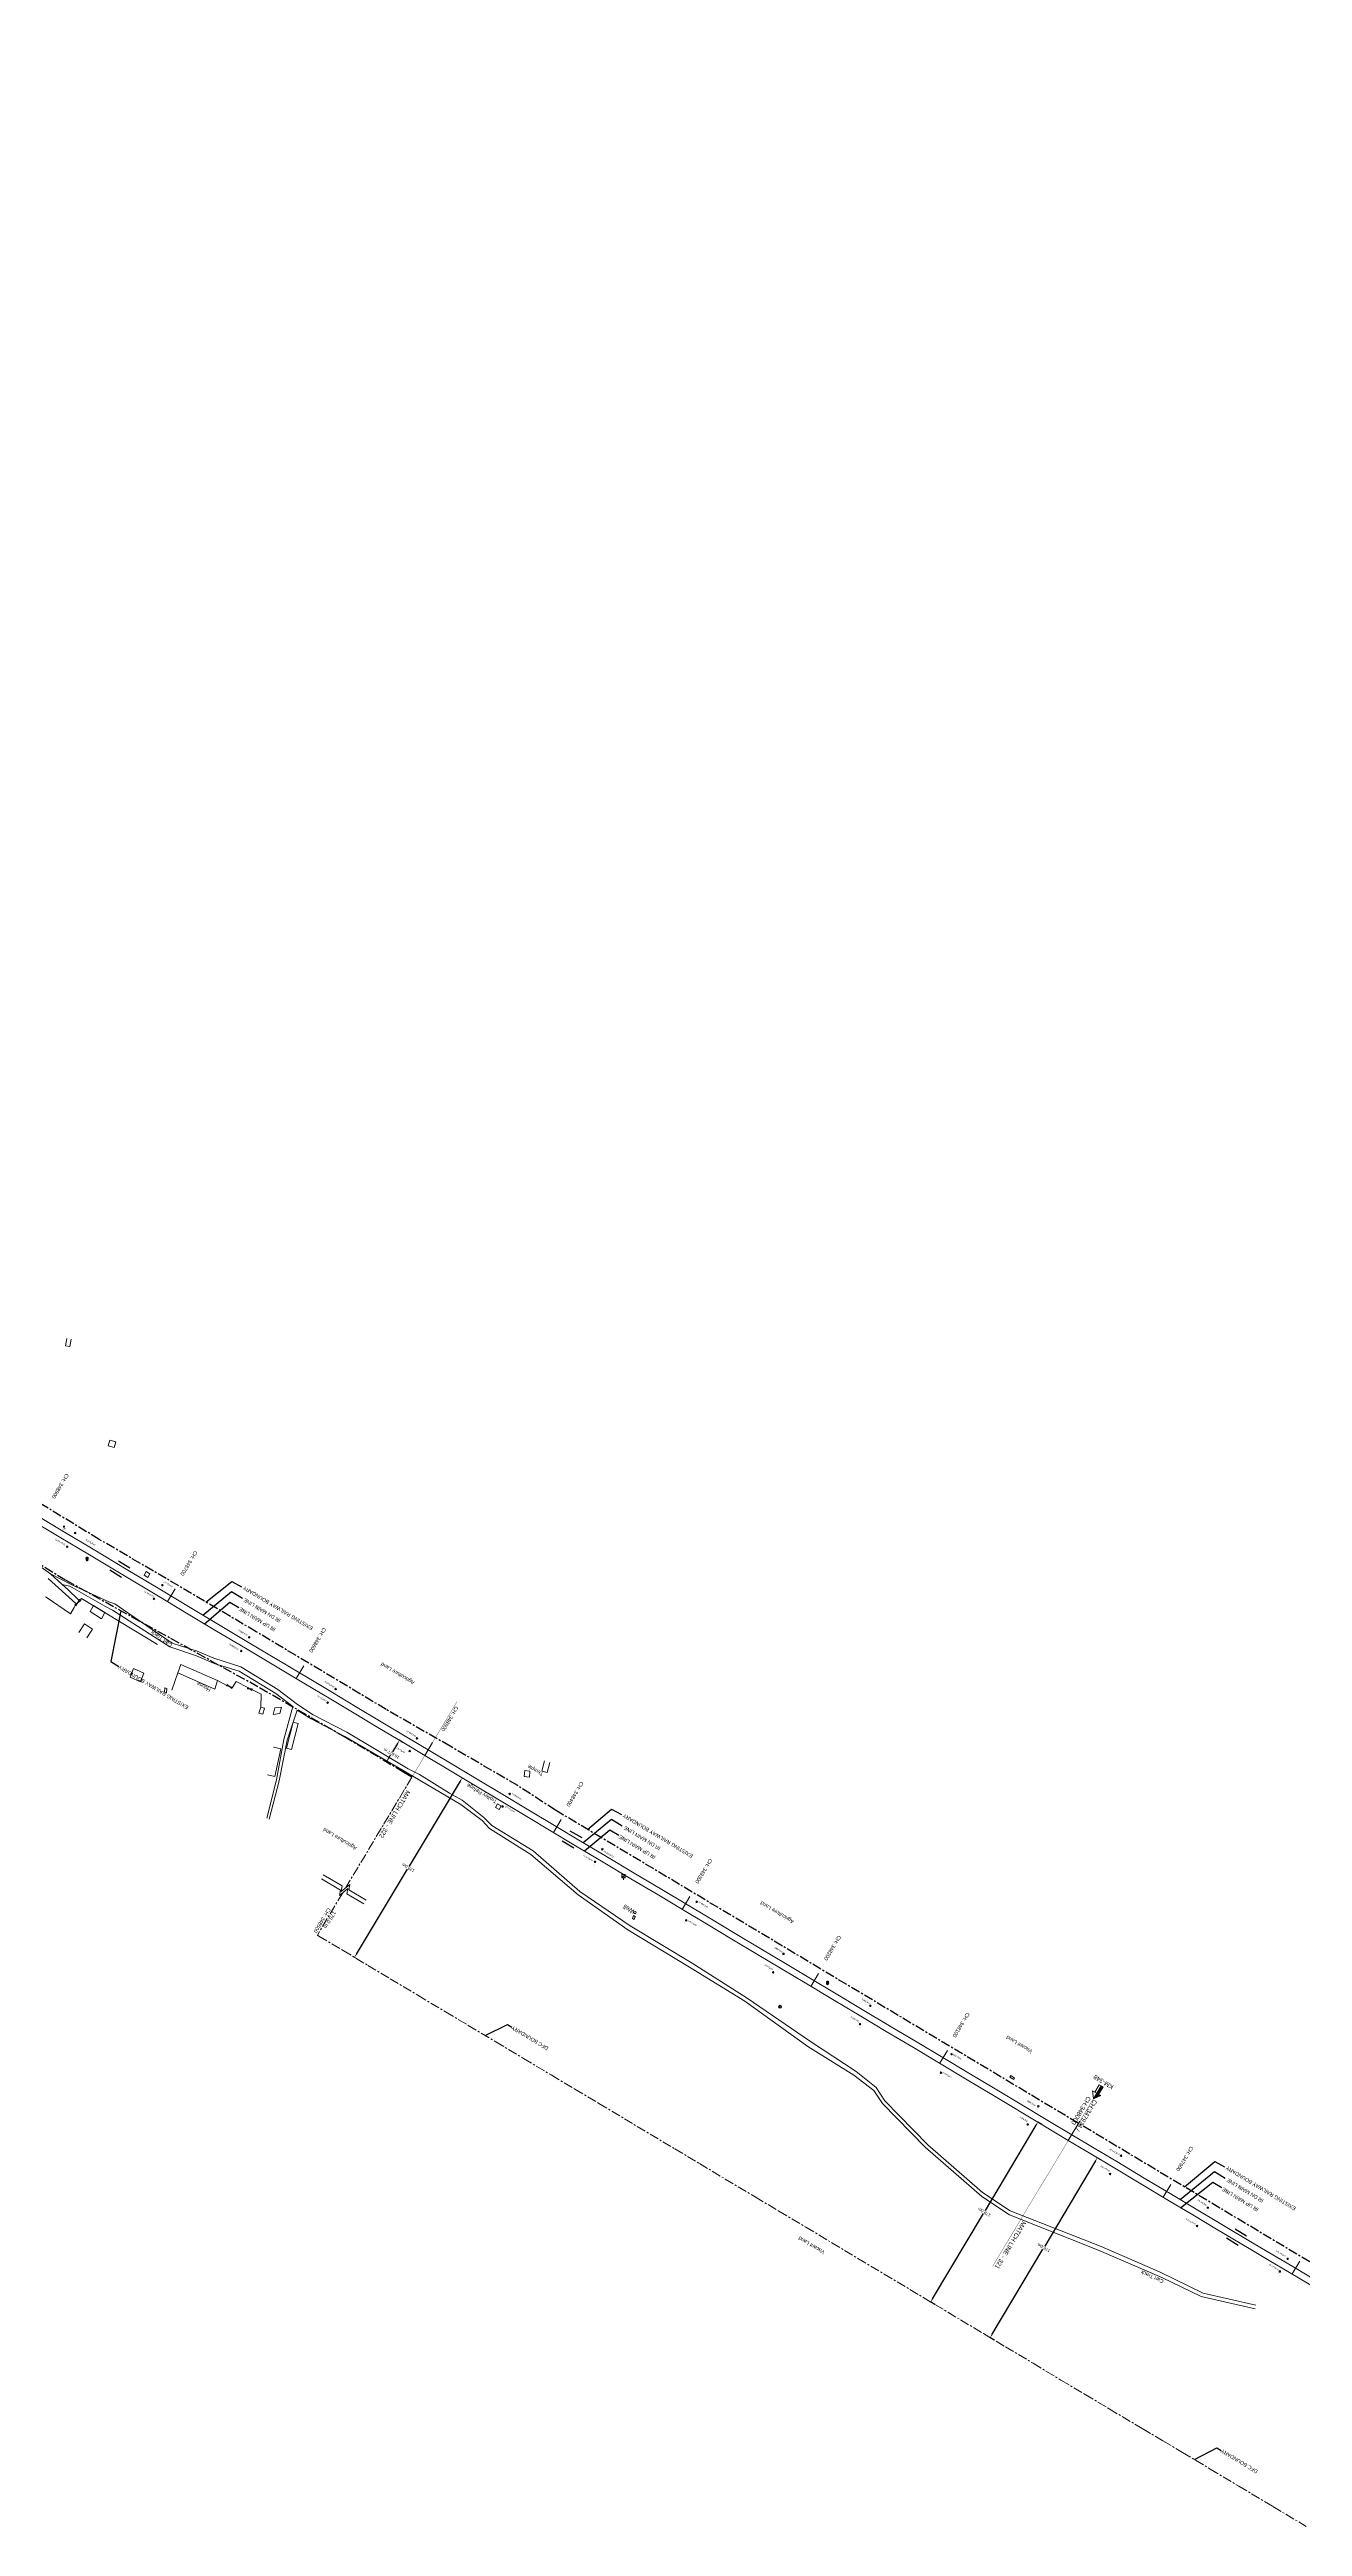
# Model space of a CAD drawing. Header units: metres. Extents: x 593168 to 611286, y 3401475 to 3412398.
# Drawn here: x 603742 to 604577, y 3405359 to 3407011 of the extents above; entities that cross this region are included whole.
import ezdxf
from ezdxf.enums import TextEntityAlignment as Align

# ---------------------------------------------------------------- set-up
doc = ezdxf.new("R2010")
doc.units = ezdxf.units.M
doc.header["$MEASUREMENT"] = 0
doc.linetypes.add('CENTER', pattern=[2, 1.25, -0.25, 0.25, -0.25])
doc.linetypes.add('PHANTOM2', pattern=[1.25, 0.625, -0.125, 0.125, -0.125, 0.125, -0.125])
doc.layers.get('Defpoints').update_dxf_attribs({"lineweight": 0})
for name, color, linetype, lineweight in [('Building Under Cons.', 251, 'Continuous', 0), ('Cart Track', 34, 'Continuous', 0), ('Commercial Building Pucca', 251, 'Continuous', 0), ('Compound Wall', 251, 'Continuous', 0), ('DFCC BOUNDARY', 6, 'CENTER', 0), ('Electric Pole', 251, 'Continuous', 0), ('Existing IR Chainage', 7, 'Continuous', 0), ('Existing IR Track', 7, 'Continuous', 0), ('Gate', 251, 'Continuous', 0), ('GPS', 251, 'Continuous', 0), ('KM STONE', 7, 'Continuous', 0), ('OHE MAST', 8, 'Continuous', 0), ('OHE MAST TEXT', 8, 'Continuous', 0), ('Religious_Place', 251, 'Continuous', 0), ('Residential Building Pucca', 251, 'Continuous', 0), ('Residential Building Semipucca', 251, 'Continuous', 0), ('Side Details', 251, 'Continuous', 0), ('Sign Board', 251, 'Continuous', 0), ('Subroad Edge', 34, 'Continuous', 0), ('Text1', 251, 'Continuous', 0), ('Tomb', 251, 'Continuous', 0), ('Trolley Stand', 251, 'Continuous', 0), ('Well', 5, 'Continuous', 0), ('WL', 7, 'Continuous', 0)]:
    doc.layers.add(name, color=color, linetype=linetype, lineweight=lineweight)
doc.layers.add('Existing Railway Boundary', color=7, linetype='CENTER')
doc.layers.add('MATCH LINE', color=7, linetype='Continuous')
doc.styles.add('CUT-FILL', font='cut-fill.shx', dxfattribs={"height": 2})
doc.styles.get("Standard").update_dxf_attribs({"font": 'arial.ttf'})
doc.styles.add('street name', font='tahoma.ttf', dxfattribs={"height": 2})
doc.styles.add('Style-Arial', font='arial.ttf')
doc.dimstyles.new('ISO-25', dxfattribs={"dimtxt": 2.5, "dimasz": 2.5, "dimexe": 1.25, "dimexo": 0.625, "dimtad": 1, "dimtxsty": 'Standard', "dimcen": 2.5, "dimadec": 0, "dimazin": 0, "dimtfac": 1, "dimtmove": 0, "dimatfit": 3, "dimfxl": 1, "dimarcsym": 0})
doc.dimstyles.get("Standard").update_dxf_attribs({"dimtxt": 2.5, "dimasz": 0.18, "dimexe": 0.18, "dimexo": 0.0625, "dimgap": 0.09, "dimtad": 0, "dimtih": 1, "dimtoh": 1, "dimdec": 3, "dimzin": 0, "dimdsep": 46, "dimtxsty": 'Standard', "dimcen": 0.09, "dimaunit": 1, "dimadec": 4, "dimazin": 0, "dimtfac": 1, "dimtdec": 3, "dimtofl": 0, "dimtmove": 0, "dimatfit": 3, "dimfxl": 1, "dimtolj": 1, "dimtzin": 0, "dimarcsym": 0})

# ---------------------------------------------------------------- blocks, each defined once
blk = doc.blocks.new('GT')
at = {"layer": 'Gate'}
for p, q in [((-0.5, -0.5), (-0.5, 0.5)), ((-0.5, 0.5), (0.5, -0.5)), ((0.5, 0.5), (0.5, -0.5))]:
    blk.add_line(p, q, dxfattribs=at)
blk.add_lwpolyline([(0.5, 0.5), (-0.5, -0.5)], dxfattribs=at)
blk = doc.blocks.new('EP')
blk.add_hatch(color=8).paths.add_polyline_path([(-0.2, -0.1), (-0.2, 0.2), (-0.9, 0), (-0.3, 0.1), (-0.3, -0.2), (0.3, 0), (0.3, -0.2), (0.9, 0), (0.4, -0.1), (0.4, 0.2)])
at = {"color": 8}
for p, q in [((-0.9, 0), (-0.2, 0.2)), ((-0.3, 0.1), (-0.9, 0)), ((-0.3, -0.2), (-0.3, 0.1)), ((0.3, 0), (-0.3, -0.2)), ((-0.2, -0.1), (0.4, 0.2)), ((-0.2, 0.2), (-0.2, -0.1)), ((0.3, -0.2), (0.3, 0)), ((0.4, 0.2), (0.4, -0.1)), ((0.9, 0), (0.3, -0.2)), ((0.4, -0.1), (0.9, 0))]:
    blk.add_line(p, q, dxfattribs=at)
blk.add_circle((0, 0), 1, dxfattribs=at)
blk = doc.blocks.new('SIG')
for color, points in [(1, [(-0.2, 0.4, 0.180295), (0, 0.3, -0.00255), (0, 0.3, -0.00255), (0, 0.3, 0.180295), (0.2, 0.4, -0.002654), (0.2, 0.4, 0.184495), (0.3, 0.7, 1.000001), (-0.3, 0.7, 0.184495), (-0.2, 0.4, -0.002654)]), (2, [(0.2, -0.2, -0.002654), (0.2, -0.2, 0.184495), (0.3, 0, 1.000001), (-0.3, 0, 0.184495), (-0.2, -0.2, -0.002654), (-0.2, -0.2, 0.180295), (0, -0.3, -0.00255), (0, -0.3, -0.00255), (0, -0.3, 0.180295)]), (3, [(0.2, -0.9, -0.002654), (0.2, -0.9, 0.184495), (0.3, -0.6, 1.000001), (-0.3, -0.6, 0.184495), (-0.2, -0.9, -0.002654), (-0.2, -0.9, 0.395599)])]:
    blk.add_hatch(color=color).paths.add_polyline_path(points)
for p, q in [((-0.3, 1), (-0.3, -0.9)), ((0.3, -0.9), (0.3, 1))]:
    blk.add_line(p, q)
for points in [[(-0.3, 1), (-0.8, 1, 0.198758), (-0.4, 0.4, 0.003814), (-0.3, 0.4, 0.003814)], [(-0.3, 0.3), (-0.8, 0.3, 0.198758), (-0.4, -0.2, 0.003727), (-0.3, -0.3, 0.003727)], [(0.3, 1), (0.8, 1, -0.198758), (0.4, 0.4, -0.003814), (0.3, 0.4, -0.003814)], [(0.3, 0.3), (0.8, 0.3, -0.198758), (0.4, -0.2, -0.003727), (0.3, -0.3, -0.003727)], [(-0.3, -0.3), (-0.8, -0.3, 0.198758), (-0.4, -0.9, 0.003639), (-0.3, -0.9)], [(0.3, -0.3), (0.8, -0.3, -0.198758), (0.4, -0.9, -0.003639), (0.3, -0.9)]]:
    blk.add_lwpolyline(points, format="xyb")
for centre, radius, start, end in [((0, 0.9), 0.324, 12.4049, 167.5951), ((0, 0.8), 0.357, 27.7578, 152.2422), ((0, -0.9), 0.324, 181.4572, 358.5428)]:
    blk.add_arc(centre, radius, start, end)
blk = doc.blocks.new('WL')
at = {"layer": 'WL'}
for p, q in [((1.1, 3.4), (-1.1, 3.4)), ((-1.1, 3.4), (-1.1, 1.3)), ((-1.1, 1.3), (1.1, 1.3)), ((0, 1.3), (0, 0)), ((1.1, 1.3), (1.1, 3.4))]:
    blk.add_line(p, q, dxfattribs=at)
blk.add_lwpolyline([(-1.1, 1.3), (1.1, 3.4)], dxfattribs=at)
at = {"layer": 'WL', "style": 'CUT-FILL'}
for s, p in [('W', (-0.1, 3.2)), ('L', (0.6, 2.3))]:
    blk.add_text(s, height=0.739, rotation=180, dxfattribs=at).set_placement(p)
blk = doc.blocks.new('GPS')
at = {"const_width": 0.0279}
blk.add_lwpolyline([(0.6, -0.6), (-0.6, -0.6), (-0.6, 0.6), (0.6, 0.6)], close=True, dxfattribs=at)
blk.add_lwpolyline([(0.3, -0.3), (-0.3, -0.3), (-0.3, 0.3), (0.3, 0.3)], close=True)
at = {"style": 'street name'}
blk.add_text('GPS', height=0.868, rotation=180, dxfattribs=at).set_placement((1.1, -0.8, -111.3))
blk = doc.blocks.new('KM POST PLAN')
h = blk.add_hatch(color=256)
h.dxf.hatch_style = 1
h.paths.add_polyline_path([(0, -8.5), (-3, -8.5), (-3, -20), (0, -20)])
h.paths.add_polyline_path([(0, -8.5), (0, 0), (-6.3, -8.5)])
for points in [[(0, 0), (-6.3, -8.5), (6.3, -8.5)], [(0, 0), (0, -20)], [(0, 0), (6.3, -8.5)], [(3, -8.5), (3, -20), (-3, -20), (-3, -8.5)]]:
    blk.add_lwpolyline(points)
at = {"style": 'Style-Arial'}
blk.add_attdef('KM-POST', text='', height=6, dxfattribs=at).set_placement((0, -26, -263.9), align=Align.MIDDLE_CENTER)
blk = doc.blocks.new('OHE MAST')
h = blk.add_hatch(color=256)
h.dxf.hatch_style = 1
edge = h.paths.add_edge_path()
edge.add_arc((0, 0), 0.514, 0, 360)
at = {"const_width": 0.01}
for points in [[(1.5, 3.5), (1.5, 2), (-1.5, 2), (-1.5, 3.5)], [(0, 2), (0, 0)]]:
    blk.add_lwpolyline(points, dxfattribs=at)
blk.add_circle((0, 0), 0.514)
blk = doc.blocks.new('*D162')
at = {"layer": 'Defpoints', "color": 0, "linetype": 'ByBlock', "ltscale": 5, "transparency": 16777216}
for p in [(604443.1, 3405602.9), (604368.8, 3405484.7), (604371.6, 3405483)]:
    blk.add_point(p, dxfattribs=at)
at = {"layer": 'DFCC BOUNDARY', "color": 0, "linetype": 'ByBlock', "lineweight": -2, "ltscale": 5, "transparency": 16777216}
for p, q in [((604439, 3405602.5), (604405.1, 3405545.7)), ((604443, 3405603), (604440.1, 3405604.7)), ((604370, 3405486.9), (604403.9, 3405543.7)), ((604371.5, 3405483.1), (604368.6, 3405484.8))]:
    blk.add_line(p, q, dxfattribs=at)
at = {"layer": 'DFCC BOUNDARY', "color": 0, "linetype": 'ByBlock', "ltscale": 5, "transparency": 16777216}
for points in [[(604438.6, 3405602.7), (604439.3, 3405602.3), (604440.2, 3405604.6)], [(604369.7, 3405487.1), (604370.4, 3405486.7), (604368.8, 3405484.7)]]:
    blk.add_solid(points, dxfattribs=at)
at = {"layer": 'DFCC BOUNDARY', "color": 0, "linetype": 'ByBlock', "ltscale": 5, "transparency": 16777216, "insert": (604404.5, 3405544.7), "char_height": 2, "attachment_point": 5, "rotation": 149, "style": 'Style-Arial'}
blk.add_mtext('\\A1;178.0m', dxfattribs=at)
blk = doc.blocks.new('TerminatorOpen_0.5')
at = {"color": 0, "linetype": 'ByBlock', "lineweight": -2}
for q in [(-1, 0.25), (-1, 0), (-1, -0.25)]:
    blk.add_line((0, 0), q, dxfattribs=at)
blk = doc.blocks.new('*D163')
at = {"layer": 'Defpoints', "color": 0, "linetype": 'ByBlock', "ltscale": 5, "transparency": 16777216}
for p in [(604403.4, 3405626.7), (604329.1, 3405508.5), (604332, 3405506.8)]:
    blk.add_point(p, dxfattribs=at)
at = {"layer": 'DFCC BOUNDARY', "color": 0, "linetype": 'ByBlock', "lineweight": -2, "ltscale": 5, "transparency": 16777216}
for p, q in [((604399.3, 3405626.3), (604365.4, 3405569.4)), ((604403.3, 3405626.8), (604400.5, 3405628.5)), ((604330.4, 3405510.6), (604364.3, 3405567.5)), ((604331.8, 3405506.8), (604329, 3405508.6))]:
    blk.add_line(p, q, dxfattribs=at)
at = {"layer": 'DFCC BOUNDARY', "color": 0, "linetype": 'ByBlock', "ltscale": 5, "transparency": 16777216}
for points in [[(604398.9, 3405626.5), (604399.7, 3405626), (604400.6, 3405628.4)], [(604330, 3405510.9), (604330.7, 3405510.4), (604329.1, 3405508.5)]]:
    blk.add_solid(points, dxfattribs=at)
at = {"layer": 'DFCC BOUNDARY', "color": 0, "linetype": 'ByBlock', "ltscale": 5, "transparency": 16777216, "insert": (604364.8, 3405568.4), "char_height": 2, "attachment_point": 5, "rotation": 149, "style": 'Style-Arial'}
blk.add_mtext('\\A1;178.0m', dxfattribs=at)
blk = doc.blocks.new('*D164')
at = {"layer": 'Defpoints', "color": 0, "linetype": 'ByBlock', "ltscale": 5, "transparency": 16777216}
for p in [(603974.9, 3405883.1), (603977.3, 3405881.6), (603968.7, 3405867.2)]:
    blk.add_point(p, dxfattribs=at)
at = {"layer": 'DFCC BOUNDARY', "color": 0, "linetype": 'ByBlock', "lineweight": -2, "ltscale": 5, "transparency": 16777216}
for p, q in [((603973.6, 3405880.9), (603970.2, 3405875.3)), ((603977.2, 3405881.7), (603974.7, 3405883.1)), ((603968.5, 3405867.2), (603966.1, 3405868.7)), ((603967.5, 3405870.8), (603969, 3405873.3))]:
    blk.add_line(p, q, dxfattribs=at)
at = {"layer": 'DFCC BOUNDARY', "color": 0, "linetype": 'ByBlock', "ltscale": 5, "transparency": 16777216}
for points in [[(603973.2, 3405881.1), (603973.9, 3405880.7), (603974.9, 3405883.1)], [(603967.1, 3405871), (603967.8, 3405870.6), (603966.2, 3405868.6)]]:
    blk.add_solid(points, dxfattribs=at)
at = {"layer": 'DFCC BOUNDARY', "color": 0, "linetype": 'ByBlock', "ltscale": 5, "transparency": 16777216, "insert": (603969.6, 3405874.3), "char_height": 2, "attachment_point": 5, "rotation": 149, "style": 'Style-Arial'}
blk.add_mtext('\\A1;16.827 m', dxfattribs=at)
blk = doc.blocks.new('*D215')
at = {"layer": 'Defpoints', "color": 0, "linetype": 'ByBlock', "ltscale": 5, "transparency": 16777216}
for p in [(604016.7, 3405858), (604017.3, 3405857.7), (603945.6, 3405737.9)]:
    blk.add_point(p, dxfattribs=at)
at = {"layer": 'DFCC BOUNDARY', "color": 0, "linetype": 'ByBlock', "lineweight": -2, "ltscale": 5, "transparency": 16777216}
for p, q in [((604015.4, 3405855.9), (603981.4, 3405799.1)), ((604017.2, 3405857.7), (604016.6, 3405858.1)), ((603946.2, 3405740.4), (603980.2, 3405797.2)), ((603945.5, 3405738), (603944.8, 3405738.4))]:
    blk.add_line(p, q, dxfattribs=at)
at = {"layer": 'DFCC BOUNDARY', "color": 0, "linetype": 'ByBlock', "ltscale": 5, "transparency": 16777216}
for points in [[(604015.1, 3405856.1), (604015.8, 3405855.7), (604016.7, 3405858)], [(603945.9, 3405740.6), (603946.6, 3405740.2), (603944.9, 3405738.3)]]:
    blk.add_solid(points, dxfattribs=at)
at = {"layer": 'DFCC BOUNDARY', "color": 0, "linetype": 'ByBlock', "ltscale": 5, "transparency": 16777216, "insert": (603980.8, 3405798.2), "char_height": 2, "attachment_point": 5, "rotation": 149, "style": 'Style-Arial'}
blk.add_mtext('\\A1;178.0m', dxfattribs=at)

msp = doc.modelspace()

# ---------------------------------------------------------------- linework, layer by layer
at = {"layer": 'Building Under Cons.'}
msp.add_polyline3d([(604382.5074, 3405659.4173, 263.17), (604385.089, 3405657.8326, 263.173), (604384.4343, 3405656.7647, 263.174), (604381.8527, 3405658.3494, 263.171)], close=True, dxfattribs=at)
at = {"layer": 'Cart Track'}
for points in [[(603742.2556, 3405994.1246, 260.0779), (603756.1012, 3405987.0023, 260.0239), (603781.0495, 3405975.4028, 260.0089), (603785.123, 3405974.0608, 260.0359), (603793.7926, 3405968.041, 260.0429), (603823.2833, 3405947.7621, 260.2228), (603840.0504, 3405942.5623, 260.3768), (603851.0617, 3405937.8264, 260.5168), (603869.1948, 3405932.0877, 260.7177), (603893.8185, 3405917.0413, 260.7277), (603906.9892, 3405906.947, 260.6367), (603917.3413, 3405900.0471, 260.5478), (603939.7015, 3405888.5741, 260.6287), (603980.8045, 3405864.1516, 261.1356), (603988.2518, 3405860.1798, 261.0846), (604008.2482, 3405847.9114, 260.9037), (604016.8084, 3405843.1063, 260.8907), (604031.0935, 3405831.6095, 260.5188), (604036.4302, 3405826.2055, 260.4318), (604064.0226, 3405809.3111, 260.4088), (604095.2491, 3405782.1514, 260.3668), (604128.6389, 3405759.253, 260.3418), (604170.1586, 3405734.3531, 260.3768), (604206.7465, 3405711.0782, 260.5248), (604249.0508, 3405682.1242, 260.6897), (604279.4324, 3405662.1976, 260.7417), (604292.6877, 3405651.4492, 260.9506), (604298.5994, 3405642.6455, 261.2226), (604327.2275, 3405613.274, 261.5405), (604363.6365, 3405581.5538, 262.4412), (604382.0183, 3405569.2807, 263.084), (604442.6861, 3405545.3603, 262.2912), (604482.1108, 3405528.3443, 261.2715), (604510.6998, 3405514.2386, 260.8867), (604545.9159, 3405506.3952, 260.7447)], [(603886.4575, 3405831.1209, 260.4338), (603892.9484, 3405856.6234, 260.3738), (603897.7124, 3405883.5494, 260.4618), (603903.849, 3405905.534, 260.5687), (603892.5402, 3405914.2642, 260.6077), (603868.0229, 3405929.1759, 260.6987), (603851.4355, 3405934.2796, 260.5128), (603839.4895, 3405939.4976, 260.3208), (603821.8194, 3405945.4085, 260.3238), (603783.6537, 3405969.9786, 260.1899), (603778.5597, 3405972.4917, 260.1129), (603755.1486, 3405985.8183, 260.0679), (603750.0123, 3405987.0285, 260.0619)], [(604545.4044, 3405503.8979, 260.7547), (604509.5312, 3405512.153, 260.8717), (604483.2102, 3405524.7486, 261.2975), (604441.5352, 3405542.8579, 262.3032), (604381.6025, 3405566.5421, 263.117), (604363.2818, 3405578.8752, 262.4712), (604325.3895, 3405611.7114, 261.5895), (604296.8753, 3405640.9319, 261.1446), (604291.1033, 3405649.5498, 261.0246), (604277.8174, 3405659.8431, 260.7547), (604247.2822, 3405678.9638, 260.6907), (604205.2079, 3405709.1453, 260.5128), (604168.2946, 3405731.8811, 260.3798), (604127.1599, 3405756.6908, 260.4008), (604094.0189, 3405780.0509, 260.3498), (604062.4645, 3405806.8636, 260.3578), (604034.9729, 3405824.2787, 260.4618), (604030.0003, 3405829.5663, 260.5168), (604015.8081, 3405840.2977, 260.8207), (603980.0191, 3405861.2826, 261.0006), (603938.5704, 3405885.657, 260.5548), (603916.1322, 3405897.4506, 260.4878), (603906.6701, 3405903.1148, 260.5238), (603900.0041, 3405883.1399, 260.3618), (603894.7018, 3405856.0063, 260.2698), (603888.0076, 3405830.5267, 260.4258)]]:
    msp.add_polyline3d(points, dxfattribs=at)
at = {"layer": 'Commercial Building Pucca'}
msp.add_polyline3d([(603755.9689, 3406150.5926, 261.6054), (603755.1689, 3406145.6585, 261.6054), (603752.2482, 3406146.1321, 261.3775), (603753.0482, 3406151.0662, 261.3775)], dxfattribs=at)
msp.add_polyline3d([(603784.6397, 3406078.3281, 260.5647), (603780.6825, 3406079.5882, 260.5897), (603781.8377, 3406083.375, 260.5747), (603785.795, 3406082.1149, 260.5747)], close=True, dxfattribs=at)
at = {"layer": 'Compound Wall'}
for points in [[(603738.9797, 3405978.7341, 261.6145), (603739.3771, 3405978.472, 261.6114), (603755.5673, 3405967.5318, 261.2765), (603757.8999, 3405971.7587, 260.9736), (603758.7401, 3405973.0224, 261.3575)], [(603761.9826, 3405976.6531, 261.2416), (603762.8222, 3405977.6918, 261.2645), (603813.6556, 3405946.9451, 261.4165)], [(603827.0769, 3405928.1227, 262.4022), (603823.0989, 3405916.5763, 262.1723)], [(603853.6571, 3405922.8713, 262.3972), (603859.7094, 3405919.6704, 262.7181), (603859.7956, 3405919.7915, 262.7221)], [(603863.2865, 3405918.0326, 261.3105), (603866.035, 3405922.2369, 262.1733), (603873.8605, 3405918.2071, 261.8124), (603873.6516, 3405917.8031, 262.3432)], [(603876.5267, 3405916.8745, 261.9883), (603882.6553, 3405913.7681, 262.7451)], [(603882.4071, 3405905.2531, 261.8654), (603882.6553, 3405913.7681, 262.7451)]]:
    msp.add_polyline3d(points, dxfattribs=at)
at = {"layer": 'DFCC BOUNDARY', "ltscale": 5}
for points in [[(603983.1753, 3405858.527), (603939.1386, 3405784.8415)], [(603937.0439, 3405781.3366), (603920.1739, 3405753.1084), (603921.2103, 3405752.489), (603937.2588, 3405742.898), (603953.8612, 3405732.9458), (603968.7795, 3405724.0028), (603987.2099, 3405712.989), (604005.5431, 3405702.0332), (604020.7669, 3405692.9369), (604039.051, 3405682.0154), (604057.5746, 3405670.9447), (604076.1086, 3405659.8711), (604091.8938, 3405650.4324), (604107.9136, 3405640.8534), (604124.8423, 3405630.7234), (604141.9614, 3405620.4795), (604158.4468, 3405610.6217), (604174.8721, 3405600.8027), (604192.1411, 3405590.4621), (604212.116, 3405578.5071), (604227.8958, 3405569.0795), (604245.8466, 3405558.3549), (604263.1364, 3405547.992), (604280.5502, 3405537.5548), (604298.1193, 3405527.0453), (604331.9531, 3405506.7836), (604349.0142, 3405496.5196), (604364.2362, 3405487.4201), (604378.9921, 3405478.5992), (604397.3905, 3405467.5694), (604415.9821, 3405456.4239), (604432.0551, 3405446.7988), (604448.1288, 3405437.1735), (604470.1819, 3405424.0158), (604483.958, 3405415.8711), (604496.9974, 3405408.1619), (604515.5008, 3405397.0571), (604534.4943, 3405385.6581), (604557.3245, 3405372.0109), (604579.5196, 3405358.7434)]]:
    msp.add_lwpolyline(points, dxfattribs=at)
at = {"layer": 'DFCC BOUNDARY', "linetype": 'ByBlock', "ltscale": 5}
for points in [[(603922.8583, 3405790.6793), (603935.569, 3405783.1653), (603934.8974, 3405779.5728), (603940.5448, 3405784.2134), (603939.8732, 3405780.6209), (603951.2274, 3405773.9088)], [(603924.0757, 3405793.4446), (603936.7732, 3405785.9385), (603936.1015, 3405782.346), (603941.749, 3405786.9865), (603941.0773, 3405783.394), (603952.6549, 3405776.5499)]]:
    msp.add_lwpolyline(points, dxfattribs=at)
at = {"layer": 'Existing IR Chainage', "color": 7, "linetype": 'Continuous', "lineweight": 13, "flags": 128}
for points in [[(603825.3063, 3405984.1822), (603820.1541, 3405975.6116)], [(603911.1005, 3405932.8582), (603905.9706, 3405924.2742)], [(603996.9209, 3405881.5271), (603991.7909, 3405872.9432)], [(604082.7343, 3405830.1864), (604077.6051, 3405821.602)], [(604168.5782, 3405778.8884), (604163.4462, 3405770.3057)], [(604254.4037, 3405727.554), (604249.2663, 3405718.9745)], [(604340.2205, 3405676.2088), (604335.0795, 3405667.6315)], [(604428.5853, 3405629.0753), (604420.8528, 3405616.222)], [(604428.5853, 3405629.0753), (604420.8528, 3405616.222)], [(604489.2486, 3405586.9292), (604484.1068, 3405578.3524)], [(604575.1554, 3405535.7342), (604570.0094, 3405527.1598)]]:
    msp.add_lwpolyline(points, dxfattribs=at)
at = {"layer": 'Existing IR Track', "color": 0, "lineweight": 15, "flags": 128}
for points in [[(604587.4009, 3405516.7223), (604568.3945, 3405528.129), (604554.8501, 3405536.1368), (604541.3808, 3405544.1001), (604519.7571, 3405557.0015), (604503.8069, 3405566.553), (604487.7339, 3405576.178), (604469.2173, 3405587.2786), (604450.7227, 3405598.366), (604435.871, 3405607.2441), (604420.8633, 3405616.2157), (604403.862, 3405626.4436), (604369.8745, 3405646.7974), (604352.2291, 3405657.3525), (604334.9487, 3405667.7098), (604317.5507, 3405678.1376), (604299.492, 3405688.9267), (604283.7123, 3405698.3542), (604263.8559, 3405710.2383), (604246.6203, 3405720.5589), (604230.0832, 3405730.4449), (604213.6167, 3405740.2914), (604196.5446, 3405750.5071), (604179.6159, 3405760.6371), (604163.5463, 3405770.2459), (604147.7611, 3405779.6846), (604129.1743, 3405790.7898), (604110.6704, 3405801.8487), (604092.3495, 3405812.7922), (604077.1457, 3405821.8765), (604058.8223, 3405832.8265), (604040.4973, 3405843.7773), (604025.6844, 3405852.6571), (604008.9775, 3405862.6719), (603992.8273, 3405872.3237), (603977.7391, 3405881.341), (603960.4663, 3405891.6903), (603943.5023, 3405901.8546), (603927.9304, 3405911.1557), (603912.3593, 3405920.4563), (603892.2513, 3405932.473), (603872.1696, 3405944.474), (603852.9921, 3405955.9364), (603834.0752, 3405967.2431), (603813.1131, 3405979.8442), (603790.4808, 3405993.4133), (603768.2801, 3406006.7235), (603747.9876, 3406018.8759), (603726.8089, 3406031.5591)], [(604589.7118, 3405520.5841), (604570.5872, 3405532.0366), (604557.1469, 3405539.976), (604543.6566, 3405547.9449), (604522.1427, 3405560.7861), (604506.1013, 3405570.3873), (604489.8816, 3405580.0953), (604471.498, 3405591.0898), (604453.1687, 3405602.0519), (604438.1424, 3405611.0408), (604423.1665, 3405619.9995), (604406.1201, 3405630.2155), (604389.9738, 3405639.8803), (604372.1277, 3405650.5604), (604354.4301, 3405661.1518), (604337.2033, 3405671.4782), (604320.0287, 3405681.7732), (604301.7328, 3405692.674), (604283.4341, 3405703.5764), (604266.0903, 3405713.9693), (604248.8651, 3405724.2911), (604232.3119, 3405734.1698), (604215.8728, 3405743.9803), (604198.766, 3405754.2181), (604181.778, 3405764.3847), (604165.7767, 3405773.9708), (604149.8062, 3405783.5384), (604131.4229, 3405794.5439), (604112.972, 3405805.5899), (604094.5951, 3405816.5451), (604079.3512, 3405825.6326), (604061.0661, 3405836.5741), (604042.6467, 3405847.5988), (604027.9297, 3405856.4111), (604011.2204, 3405866.4196), (603995.0809, 3405876.0868), (603979.7608, 3405885.2632), (603962.7213, 3405895.4585), (603945.6349, 3405905.6817), (603930.1871, 3405914.9237), (603914.6675, 3405924.2087), (603894.5217, 3405936.2649), (603874.3471, 3405948.3384), (603855.2664, 3405959.7385), (603836.522, 3405970.9375), (603815.1295, 3405983.7954), (603792.7674, 3405997.2333), (603770.7292, 3406010.4766), (603750.4357, 3406022.6297), (603729.0801, 3406035.3566)]]:
    msp.add_lwpolyline(points, dxfattribs=at)
at = {"layer": 'Existing Railway Boundary', "ltscale": 5}
for points in [[(604659.1105, 3405488.9196), (604078.9713, 3405836.4599), (604053.7197, 3405852.8891), (604008.7617, 3405879.07), (603965.992, 3405903.6866), (603879.3631, 3405955.5229), (603819.4348, 3405990.9528), (603774.7746, 3406017.0313), (603733.1508, 3406042.3903), (603560.5086, 3406145.88), (603432.2214, 3406222.5824), (603260.3606, 3406325.2533), (603217.2858, 3406350.9488), (603149.6048, 3406392.0932), (603105.6815, 3406417.8676), (603069.1801, 3406440.6415), (603025.1915, 3406466.172), (602981.7573, 3406492.1818), (602834.6145, 3406580.8964), (602723.556, 3406647.6315), (602240.837, 3406937.0674), (602116.2948, 3407010.7668)], [(603983.1753, 3405858.527), (603977.7988, 3405861.7016), (603938.8476, 3405884.9873), (603880.4901, 3405918.7536), (603752.3137, 3405989.871), (603537.3093, 3406119.9172), (603414.9047, 3406194.3837), (603250.9761, 3406292.9975), (603175.4189, 3406337.3779), (603132.0767, 3406363.2965), (603132.157, 3406363.3948), (603089.0433, 3406389.4447), (603052.1127, 3406410.8938), (602894.1115, 3406506.59), (602850.8291, 3406531.8584), (602816.0861, 3406552.3058), (602784.6276, 3406570.8909), (602745.4037, 3406595.1399), (602705.0497, 3406619.0732), (602661.4042, 3406645.5443), (602647.7197, 3406653.539)]]:
    msp.add_lwpolyline(points, dxfattribs=at)
at = {"layer": 'MATCH LINE', "linetype": 'PHANTOM2', "ltscale": 15, "const_width": 0.2}
for points in [[(604013.1963, 3405908.7602), (603958.8151, 3405817.7657)], [(604437.2547, 3405643.5057), (604370.317, 3405532.1453)]]:
    msp.add_lwpolyline(points, dxfattribs=at)
at = {"layer": 'Religious_Place'}
for points in [[(603761.1854, 3405954.9091, 260.5178), (603764.9984, 3405960.777, 260.5178), (603770.3219, 3405957.3177, 261.7414), (603766.5089, 3405951.4498, 261.7414)], [(604071.5179, 3405869.2933, 261.7554), (604069.7361, 3405862.526, 261.7554), (604073.3851, 3405861.5652, 260.7177), (604075.1669, 3405868.3325, 260.7177)]]:
    msp.add_polyline3d(points, dxfattribs=at)
for points in [[(603795.264, 3405925.1506, 262.2443), (603797.5509, 3405930.8901, 262.5282), (603804.4651, 3405927.9128, 260.2488), (603802.1758, 3405922.1672, 260.2488)], [(604061.5295, 3405858.6067, 262.4502), (604058.1219, 3405858.9123, 263.4879), (604058.5183, 3405862.8979, 263.4849), (604061.9259, 3405862.5923, 262.4472)]]:
    msp.add_polyline3d(points, close=True, dxfattribs=at)
at = {"layer": 'Residential Building Pucca'}
msp.add_polyline3d([(603768.6096, 3405969.0164, 261.9643), (603770.801, 3405972.9479, 263.7118), (603778.5374, 3405968.3103, 263.7058), (603776.1866, 3405964.0928, 263.7058)], close=True, dxfattribs=at)
at = {"layer": 'Residential Building Semipucca'}
for points in [[(603827.0769, 3405928.1227, 262.4022), (603829.0207, 3405933.6578, 261.6414), (603853.667, 3405922.8679, 262.3972), (603851.7069, 3405917.2864, 262.3972)], [(603882.4071, 3405905.2531, 261.8654), (603884.9104, 3405904.4503, 262.0643), (603883.7003, 3405900.4825, 262.3092), (603881.1899, 3405901.2876, 262.3092)], [(603891.7258, 3405904.6673, 262.1333), (603896.167, 3405905.2496, 262.1773), (603895.1197, 3405900.8621, 262.1293), (603890.6782, 3405900.2798, 262.1293)], [(603899.4958, 3405877.8998, 260.0319), (603904.0724, 3405895.1933, 260.4198), (603907.3854, 3405894.3148, 260.5418), (603902.8076, 3405877.0172, 260.5418)]]:
    msp.add_polyline3d(points, close=True, dxfattribs=at)
msp.add_polyline3d([(603890.9813, 3405878.5419, 260.6137), (603895.8629, 3405877.4669, 260.6137), (603891.788, 3405858.9628, 260.0269), (603886.9064, 3405860.0378, 260.0269)], dxfattribs=at)
at = {"layer": 'Subroad Edge'}
for points in [[(603581.774, 3406093.7973, 261.1496), (603589.1454, 3406089.5742, 260.7217), (603618.6908, 3406072.2956, 260.2528), (603639.6323, 3406059.8523, 260.2268), (603668.2576, 3406043.6074, 260.2069), (603710.7471, 3406016.5284, 260.0629), (603742.2556, 3405994.1246, 260.0779)], [(603742.2556, 3405994.1246, 260.0779), (603750.0123, 3405987.0285, 260.0619), (603753.768, 3405983.6967, 260.0899), (603760.9373, 3405976.7117, 260.1459)], [(603759.0155, 3405974.3524, 260.1479), (603740.5643, 3405991.0742, 260.0799)]]:
    msp.add_polyline3d(points, dxfattribs=at)
at = {"layer": 'Tomb'}
for points in [[(603818.3759, 3405918.0482, 260.4818), (603819.6971, 3405917.6649, 260.4418), (603819.4619, 3405914.8222, 260.5178), (603818.14, 3405915.2056, 260.5178)], [(604131.3264, 3405763.6614, 260.6167), (604131.9834, 3405765.5845, 260.6617), (604130.9509, 3405766.194, 260.7347), (604130.2938, 3405764.2704, 260.7347)]]:
    msp.add_polyline3d(points, close=True, dxfattribs=at)
at = {"layer": 'Trolley Stand'}
for points in [[(603808.3866, 3405994.1237, 261.6784), (603807.0353, 3405991.746, 261.6584), (603804.6623, 3405993.2352, 261.6724), (603806.0136, 3405995.613, 261.6724)], [(604038.9992, 3405838.2622, 261.9184), (604040.2533, 3405840.652, 261.9234), (604042.7248, 3405839.3001, 261.8614), (604041.4707, 3405836.9103, 261.8614)]]:
    msp.add_polyline3d(points, close=True, dxfattribs=at)
at = {"layer": 'Well'}
msp.add_circle((604132.0118, 3405768.2158, 260.7297), 0.7636, dxfattribs=at)

# ---------------------------------------------------------------- block references
at = {"layer": 'Electric Pole', "xscale": 0.9997078270020654, "yscale": 0.9997078270020654, "zscale": 0.9997078270020654}
msp.add_blockref('EP', (604228.7272, 3405705.384, 264.1577), dxfattribs=at)
at = {"layer": 'Gate'}
for p, xscale, yscale, zscale, rotation in [((603760.3614, 3405974.8378, 156.3202), 4.867819990269316, 0.9997078268804608, 4.867819990269316, 48.05007545740695), ((603861.541, 3405918.912, 156.3202), 3.908949775033792, 0.9997078268781977, 3.908949775033792, 333.0410812043631), ((603875.0892, 3405917.3388, 156.3202), 3.021324133127765, 0.9997078268781977, 3.021324133127765, 342.0410812073977)]:
    msp.add_blockref('GT', p, dxfattribs=dict(at, xscale=xscale, yscale=yscale, zscale=zscale, rotation=rotation))
at = {"layer": 'GPS'}
msp.add_blockref('GPS', (603751.276, 3406025.531, 261.111), dxfattribs=at)
at = {"layer": 'KM STONE', "xscale": 0.5, "yscale": 0.5, "zscale": 0.5, "rotation": 148.9903102435466}
msp.add_blockref('KM POST PLAN', (604437.585, 3405644.0553), dxfattribs=at).add_auto_attribs({'KM-POST': 'KM-348'})
at = {"layer": 'OHE MAST', "rotation": 149.0208306544456}
for p in [(603753.3104, 3406012.1535), (603758.6828, 3406021.2872), (603811.2239, 3405977.4804), (603816.8303, 3405986.5832), (603869.3917, 3405942.582), (603874.6855, 3405951.8037), (603932.3144, 3405917.2651), (603926.9791, 3405908.2069), (603986.5555, 3405884.3698), (603981.7258, 3405875.9395), (604048.4061, 3405847.3012), (604043.6843, 3405838.9252), (604110.1174, 3405810.4013), (604105.3458, 3405802.031), (604166.0733, 3405763.0691), (604173.0316, 3405775.3318), (604224.0298, 3405728.3113), (604230.9674, 3405740.6707), (604288.9086, 3405705.9914), (604281.9416, 3405693.769), (604343.0106, 3405673.709), (604335.9581, 3405661.3856), (604400.8708, 3405638.9755), (604393.8158, 3405626.8091), (604456.0426, 3405606.0343), (604448.7152, 3405593.8603), (604513.8841, 3405571.3654), (604506.7202, 3405559.1478), (604567.0463, 3405537.2267), (604561.89, 3405528.7815)]:
    msp.add_blockref('OHE MAST', p, dxfattribs=at)
at = {"layer": 'Sign Board'}
for p, xscale, yscale, zscale in [((603766.5902, 3406004.0141, 263.221), 0.999707826989537, 0.999707826989537, 0.999707826989537), ((604260.3202, 3405721.2563, 264.8245), 0.9997078270020654, 0.9997078270020654, 0.9997078270020654)]:
    msp.add_blockref('SIG', p, dxfattribs=dict(at, xscale=xscale, yscale=yscale, zscale=zscale))
at = {"layer": 'WL', "xscale": 0.9997078270020654, "yscale": 0.9997078270020654, "zscale": 0.9997078270020654}
msp.add_blockref('WL', (604124.2417, 3405790.1104, 264.6885), dxfattribs=at)

# ---------------------------------------------------------------- texts
at = {"layer": 'Cart Track'}
for rotation, p in [(145.0220969, (603823.582, 3405947.0919, 156.5047)), (155.6201208, (604484.7066, 3405523.0538, 156.3202))]:
    msp.add_text('Cart Track', height=2.5, rotation=rotation, dxfattribs=at).set_placement(p)
at = {"layer": 'DFCC BOUNDARY', "linetype": 'Continuous', "ltscale": 5}
for p in [(604049.9185, 3405691.6924, 613.7163), (604522.866, 3405409.4155, 613.7163)]:
    msp.add_text('DFC BOUNDARY', height=2.5, rotation=149, dxfattribs=at).set_placement(p, align=Align.MIDDLE_RIGHT)
at = {"layer": 'DFCC BOUNDARY', "char_height": 2.5, "attachment_point": 4, "rotation": 238.5663087, "line_spacing_factor": 0.60036, "style": 'Style-Arial'}
for s, insert in [('CH: 348500', (603928.205, 3405770.8798)), ('178.0 m', (603931.687, 3405768.7331))]:
    msp.add_mtext(s, dxfattribs=dict(at, insert=insert))
at = {"layer": 'Existing IR Chainage', "color": 7, "lineweight": 0, "attachment_point": 6, "style": 'Style-Arial'}
for s, insert, char_height, rotation, line_spacing_factor in [('CH: 348800', (603743.943, 3406044.6102), 2.5, 239.0840691, 0.60036), ('CH: 348700', (603829.7442, 3405993.1822), 2.5, 238.9882969, 0.60036), ('CH: 348600', (603915.515, 3405941.8697), 2.5, 239.1370845, 0.60036), ('CH: 348500', (604003.7187, 3405889.3952), 2.5, 239.1361368, 0.60036), ('CH: 348400', (604087.1481, 3405839.1982), 2.5, 239.141529, 0.60036), ('CH: 348300', (604172.9949, 3405787.8988), 2.5, 239.1228247, 0.60036), ('CH: 348200', (604258.8261, 3405736.5616), 2.5, 239.0869345, 0.60036), ('CH: 348100', (604344.6467, 3405685.2145), 2.5, 239.0628415, 0.60036), ('CH:348000', (604423.8542, 3405627.0393, 8041.4461), 3, 238.9689345, 0.6003), ('CH:347974 /', (604426.8342, 3405622.8246, 8041.4461), 3, 238.968935, 0.6003), ('CH: 347900', (604493.6757, 3405595.9345), 2.5, 239.0574369, 0.60036)]:
    msp.add_mtext(s, dxfattribs=dict(at, insert=insert, char_height=char_height, rotation=rotation, line_spacing_factor=line_spacing_factor))
at = {"layer": 'Existing IR Track', "color": 7, "lineweight": -3}
for s, p in [('IR DN MAIN LINE', (603871.3415, 3405976.9335)), ('IR UP MAIN LINE', (603868.1829, 3405970.9196)), ('IR UP MAIN LINE', (604121.5061, 3405819.0463)), ('IR DN MAIN LINE', (604124.6646, 3405825.0603)), ('IR UP MAIN LINE', (604523.5835, 3405584.0085)), ('IR DN MAIN LINE', (604526.7421, 3405590.0224))]:
    msp.add_text(s, height=2.5, rotation=149, dxfattribs=at).set_placement(p, align=Align.MIDDLE_RIGHT)
at = {"layer": 'Existing Railway Boundary', "linetype": 'Continuous', "ltscale": 5}
for p in [(603871.4484, 3405986.1656, -523.9387), (603788.4339, 3405933.3384), (604124.7716, 3405834.2923, 613.7163), (604526.8491, 3405599.2545, 613.7163)]:
    msp.add_text('EXISTING RAILWAY BOUNDARY', height=2.5, rotation=149, dxfattribs=at).set_placement(p, align=Align.RIGHT)
at = {"layer": 'MATCH LINE', "linetype": 'Continuous'}
for s, p in [('MATCH LINE - 322', (603979.6395, 3405850.0236)), ('MATCH LINE - 321', (604390.2484, 3405562.5928, 8041.4461))]:
    msp.add_text(s, height=3, rotation=239.0346667, dxfattribs=at).set_placement(p)
at = {"layer": 'OHE MAST TEXT'}
for s, p in [('OHE348/23', (603752.1092, 3406013.838, 264.808)), ('OHE348/24', (603772.2621, 3406013.6605, 264.957)), ('OHE348/21', (603811.2425, 3405979.1439, 264.427)), ('OHE348/22', (603824.1328, 3405985.6793, 262.774)), ('OHE348/19', (603868.0158, 3405943.9133, 264.728)), ('OHE348/20', (603874.0118, 3405953.2755, 264.959)), ('OHE348/17', (603926.3461, 3405909.626, 264.602)), ('OHE348/18', (603931.6201, 3405918.9279, 264.4)), ('OHE348/15', (603978.5663, 3405875.2475, 264.423)), ('OHE348/16', (603986.2147, 3405886.0221, 264.95)), ('OHE348/14', (604056.4152, 3405844.1741, 265.153)), ('OHE348/13', (604052.1087, 3405835.6243, 263.8)), ('OHE348/11', (604103.9036, 3405803.2047, 264.333)), ('OHE348/12', (604117.7333, 3405805.7048, 265.157)), ('OHE348/9', (604173.0523, 3405759.9194, 265.109)), ('OHE348/10', (604180.9148, 3405771.9934, 265.2)), ('OHE348/8', (604230.7339, 3405742.1107, 264.059)), ('OHE348/7', (604224.1687, 3405730.4971, 265)), ('OHE348/5', (604281.8062, 3405695.6947, 265.188)), ('OHE348/6', (604289.1451, 3405707.5356, 264.046)), ('OHE348/4', (604349.9089, 3405670.7191, 265.351)), ('OHE348/3', (604343.0966, 3405658.6365, 265.235)), ('OHE348/1', (604394.3057, 3405629.0934, 264.06)), ('OHE348/2', (604399.2104, 3405639.8359, 265.528)), ('OHE347/27', (604448.863, 3405595.9951, 263.501)), ('OHE347/28', (604455.1079, 3405607.0876, 263.158)), ('OHE347/25', (604505.7864, 3405560.7725, 265.587)), ('OHE347/26', (604513.6103, 3405573.0795, 265.188)), ('OHE347/23', (604561.2812, 3405530.1916, 261.915)), ('OHE347/24', (604566.0088, 3405539.245, 262.105))]:
    msp.add_text(s, height=1, rotation=149, dxfattribs=at).set_placement(p)
at = {"layer": 'Side Details'}
for s, p in [('Agriculture Land', (603985.1608, 3405922.1211, 260.0349)), ('Agriculture Land', (603946.674, 3405811.7693, 156.3202)), ('Agriculture Land', (604238.2077, 3405762.7964, 156.3202)), ('Vacant Land', (604397.2139, 3405676.2286, 156.3202)), ('Vacant Land', (604258.667, 3405542.2878, 156.3202))]:
    msp.add_text(s, height=2.5, rotation=149, dxfattribs=at).set_placement(p)
at = {"layer": 'Text1'}
for s, p in [('House', (603849.3133, 3405917.3594, 156.3202)), ('House', (603849.3133, 3405917.3594, 156.3202)), ('Temple', (604071.1253, 3405861.229, 156.3202)), ('Temple', (604071.1253, 3405861.229, 156.3202)), ('Trolley Refuge', (604040.2467, 3405842.958, 258.8123)), ('Trolley Refuge', (604040.2467, 3405842.958, 258.8123))]:
    msp.add_text(s, height=2.5, rotation=149.7220732, dxfattribs=at).set_placement(p)
at = {"layer": 'Well'}
msp.add_text('Well', height=3, rotation=149.7220732, dxfattribs=at).set_placement((604132.1721, 3405769.6347, 156.3202))

# ---------------------------------------------------------------- dimensions: what is measured, and where the dimension line sits
at = {"layer": 'DFCC BOUNDARY', "color": 7, "linetype": 'ByBlock', "ltscale": 5}
dim = msp.add_linear_dim(base=(603974.8526, 3405883.0705), p1=(603968.6521, 3405867.1696), p2=(603977.3006, 3405881.6037), angle=59.0712571, dimstyle='Standard', override={"dimtxt": 2, "dimasz": 2.5, "dimexe": 0.125, "dimexo": 0.125, "dimgap": 0.125, "dimtad": 1, "dimtih": 0, "dimtoh": 0, "dimdec": 3, "dimzin": 11, "dimpost": ' m', "dimtxsty": 'Style-Arial', "dimsah": 1, "dimadec": 4, "dimazin": 3, "dimtmove": 2, "dimatfit": 1, "dimldrblk": 'TerminatorOpen_0.5', "dimfrac": 2, "dimtzin": 11}, dxfattribs=at)
dim.commit()
dim.dimension.update_dxf_attribs({"geometry": '*D164', "text_midpoint": (603969.5977, 3405874.3003), "dimtype": 129, "text_rotation": 149})
at = {"layer": 'DFCC BOUNDARY', "linetype": 'ByBlock', "ltscale": 5}
for p1, p2, distance, picture, middle in [((603945.56, 3405737.9219), (604017.3365, 3405857.6612), 0.7163, '*D215', (603980.8338, 3405798.1598)), ((604403.4462, 3405626.6923), (604331.9531, 3405506.7836), -3.3327, '*D163', (604364.8372, 3405568.4447)), ((604443.1073, 3405602.9183), (604371.6141, 3405483.0096), -3.3327, '*D162', (604404.4982, 3405544.6707))]:
    dim = msp.add_aligned_dim(p1=p1, p2=p2, distance=distance, text='178.0m', dimstyle='Standard', override={"dimtxt": 2, "dimasz": 2.5, "dimexe": 0.125, "dimexo": 0.125, "dimgap": 0.125, "dimtad": 1, "dimtih": 0, "dimtoh": 0, "dimdec": 3, "dimzin": 11, "dimpost": ' m', "dimtxsty": 'Style-Arial', "dimsah": 1, "dimadec": 4, "dimazin": 3, "dimtmove": 2, "dimatfit": 1, "dimldrblk": 'TerminatorOpen_0.5', "dimfrac": 2, "dimtzin": 11}, dxfattribs=at)
    dim.commit()
    dim.dimension.update_dxf_attribs({"geometry": picture, "text_midpoint": middle, "text_rotation": 149})

# ---------------------------------------------------------------- leaders
at = {"layer": 'DFCC BOUNDARY', "linetype": 'Continuous', "lineweight": 0, "ltscale": 5}
for points in [[(604032.1124, 3405686.16), (604046.9594, 3405693.475), (604049.9185, 3405691.6924)], [(604505.0965, 3405403.3013), (604519.9069, 3405411.1981), (604522.866, 3405409.4155)]]:
    msp.add_leader(points, dimstyle='ISO-25', override={"dimtxt": 3, "dimasz": 2.5, "dimgap": 0.625, "dimtad": 0, "dimdec": 3, "dimzin": 2, "dimtdec": 3}, dxfattribs=at)
at = {"layer": 'Existing IR Track', "color": 7, "lineweight": -3}
for points, override in [([(603781.7167, 3405996.6877), (603789.5546, 3405991.9293)], {"dimtxt": 3, "dimasz": 2.5, "dimtad": 0, "dimdec": 3, "dimzin": 2, "dimtdec": 3}), ([(603795.1531, 3405997.8931), (603787.4716, 3406002.608)], {"dimtxt": 3, "dimasz": 2.5, "dimtad": 0, "dimdec": 3, "dimzin": 2, "dimtdec": 3}), ([(603843.8121, 3405966.6309), (603862.9586, 3405982.3486), (603870.1526, 3405977.899)], {"dimtxt": 3, "dimasz": 2.5, "dimgap": 0.625, "dimtad": 0, "dimdec": 3, "dimzin": 2, "dimtdec": 3}), ([(603844.9611, 3405960.7365), (603861.8236, 3405975.2275), (603867.7691, 3405971.6703)], {"dimtxt": 3, "dimasz": 2.5, "dimgap": 0.625, "dimtad": 0, "dimdec": 3, "dimzin": 2, "dimtdec": 3}), ([(604097.3281, 3405814.9159, 1137.655), (604116.2817, 3405830.4753, 1137.655), (604123.4758, 3405826.0257, 1137.655)], {"dimtxt": 3, "dimasz": 2.5, "dimgap": 0.625, "dimtad": 0, "dimdec": 3, "dimzin": 2, "dimtdec": 3}), ([(604083.338, 3405816.1134), (604091.1776, 3405811.3989)], {"dimtxt": 3, "dimasz": 2.5, "dimtad": 0, "dimdec": 3, "dimzin": 2, "dimtdec": 3}), ([(604096.7435, 3405818.112), (604088.7133, 3405822.5774)], {"dimtxt": 3, "dimasz": 2.5, "dimtad": 0, "dimdec": 3, "dimzin": 2, "dimtdec": 3}), ([(604098.2425, 3405809.2722, 1137.655), (604115.1468, 3405823.3542, 1137.655), (604121.0922, 3405819.7971, 1137.655)], {"dimtxt": 3, "dimasz": 2.5, "dimgap": 0.625, "dimtad": 0, "dimdec": 3, "dimzin": 2, "dimtdec": 3}), ([(604495.5288, 3405576.7153, 1137.655), (604518.3592, 3405595.4375, 1137.655), (604525.5532, 3405590.9879, 1137.655)], {"dimtxt": 3, "dimasz": 2.5, "dimgap": 0.625, "dimtad": 0, "dimdec": 3, "dimzin": 2, "dimtdec": 3}), ([(604495.7704, 3405571.3655, 1137.655), (604517.2242, 3405588.3164, 1137.655), (604523.1697, 3405584.7592, 1137.655)], {"dimtxt": 3, "dimasz": 2.5, "dimgap": 0.625, "dimtad": 0, "dimdec": 3, "dimzin": 2, "dimtdec": 3}), ([(604526.3438, 3405551.1624), (604534.1816, 3405546.4041)], {"dimtxt": 3, "dimasz": 2.5, "dimtad": 0, "dimdec": 3, "dimzin": 2, "dimtdec": 3}), ([(604539.7802, 3405552.3678), (604532.0987, 3405557.0828)], {"dimtxt": 3, "dimasz": 2.5, "dimtad": 0, "dimdec": 3, "dimzin": 2, "dimtdec": 3})]:
    msp.add_leader(points, dimstyle='ISO-25', override=override, dxfattribs=at)
at = {"layer": 'Existing Railway Boundary', "linetype": 'Continuous', "ltscale": 5}
for points in [[(603845.8964, 3405975.3086, -1137.655), (603863.0637, 3405988.9923, -1137.655), (603869.5312, 3405985.479, -1137.655)], [(603789.2232, 3405969.3921, -613.7163), (603782.4226, 3405935.6169, -613.7163), (603787.7891, 3405932.3895, -613.7163)], [(604100.3194, 3405823.671), (604116.3868, 3405837.119), (604122.8544, 3405833.6057)], [(604498.4222, 3405585.1821), (604518.4643, 3405602.0812), (604524.9318, 3405598.5679)]]:
    msp.add_leader(points, dimstyle='ISO-25', override={"dimtxt": 3, "dimasz": 2.5, "dimgap": 0.625, "dimtad": 0, "dimdec": 3, "dimzin": 2, "dimtdec": 3}, dxfattribs=at)

doc.saveas('drawing.dxf')
